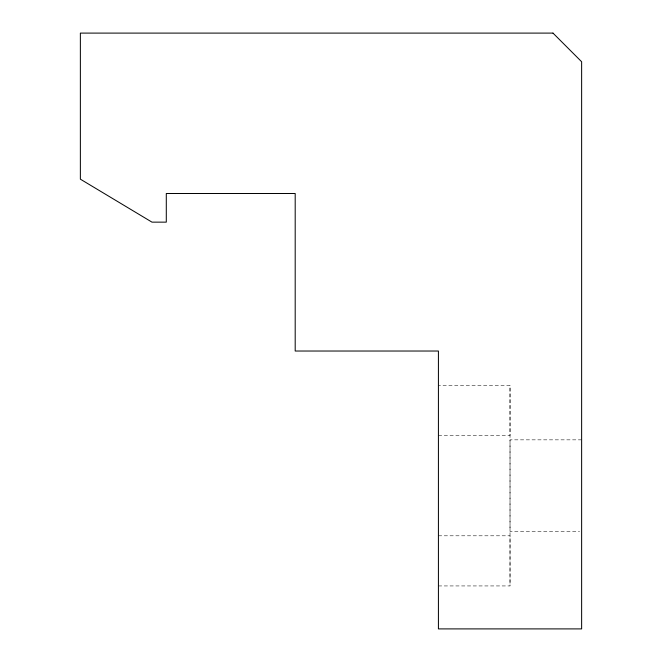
<?xml version="1.0" encoding="UTF-8"?>
<svg xmlns="http://www.w3.org/2000/svg" width="662" height="662" viewBox="0 0 662 662"><rect width="100%" height="100%" fill="white"/><g stroke="black" fill="none" stroke-linecap="round" stroke-linejoin="round"><path stroke-width="0.5" stroke-dasharray="3.31 2.48" d="M438.418 585.936L510.021 585.936L510.021 385.425L438.418 385.425M438.418 435.555L510.021 435.555L510.021 385.425M581.633 439.849L510.021 439.849L510.021 531.512L579.589 531.512M438.418 535.806L510.021 535.806L510.021 585.936"/><path stroke-width="0.99" d="M552.993 33.1L80.367 33.1L80.367 179.17L151.979 222.142L166.294 222.142L166.294 193.494L295.194 193.494L295.194 351.026L438.418 351.026L438.418 628.9L581.633 628.9L581.633 61.748L552.993 33.1"/></g></svg>
